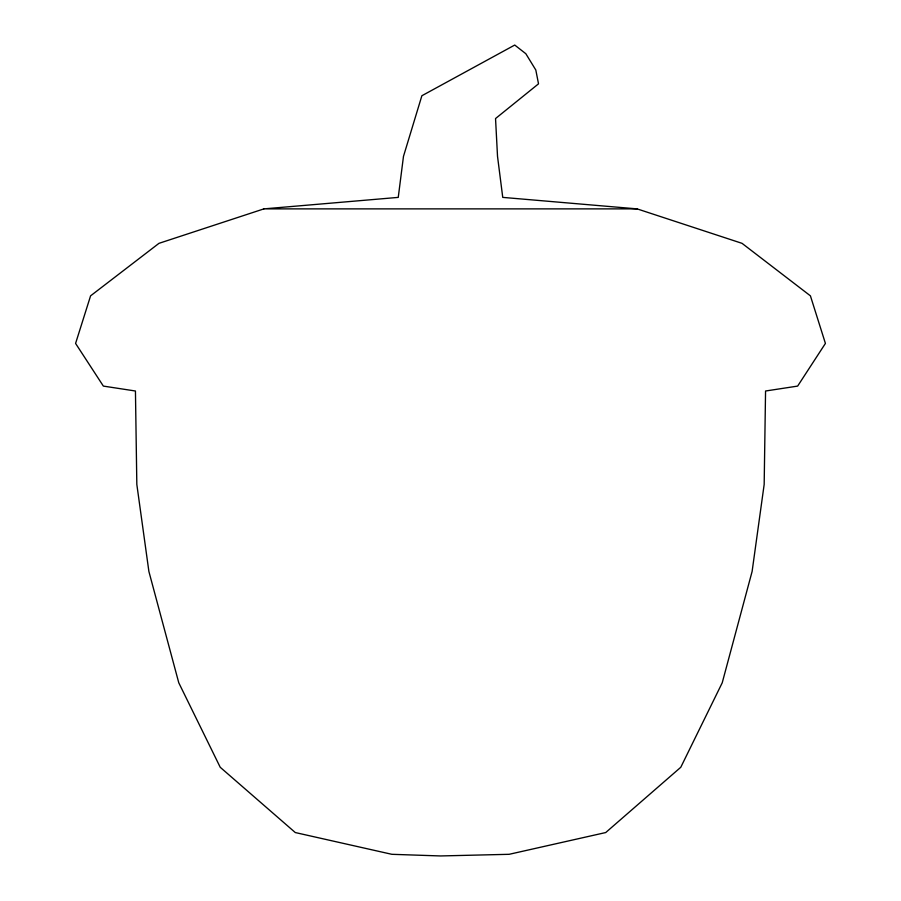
<?xml version="1.0" encoding="UTF-8"?>
<svg xmlns="http://www.w3.org/2000/svg" width="901" height="901" viewBox="0 0 901 901"><rect width="100%" height="100%" fill="white"/><g stroke="black" fill="none" stroke-linecap="round" stroke-linejoin="round"><path stroke-width="1.35" d="M263.914 208.874L158.97 243.338L90.584 295.843L75.583 343.427L103.356 386.09L135.443 391.011L136.828 484.434L148.89 571.471L178.781 682.812L220.227 767.28L295.28 832.547L391.845 854.306L440.533 855.95L509.155 854.306L605.72 832.547L680.773 767.28L722.219 682.812L752.11 571.471L764.172 484.434L765.557 391.011L797.644 386.09L825.417 343.427L810.416 295.843L742.03 243.338L637.086 208.874L502.747 197.387L497.521 156.369L495.539 118.549L538.516 83.838L535.813 70.019L525.835 53.722L514.741 45.05L421.871 95.743L403.479 156.369L398.253 197.387L263.914 208.874L637.086 208.874"/></g></svg>
